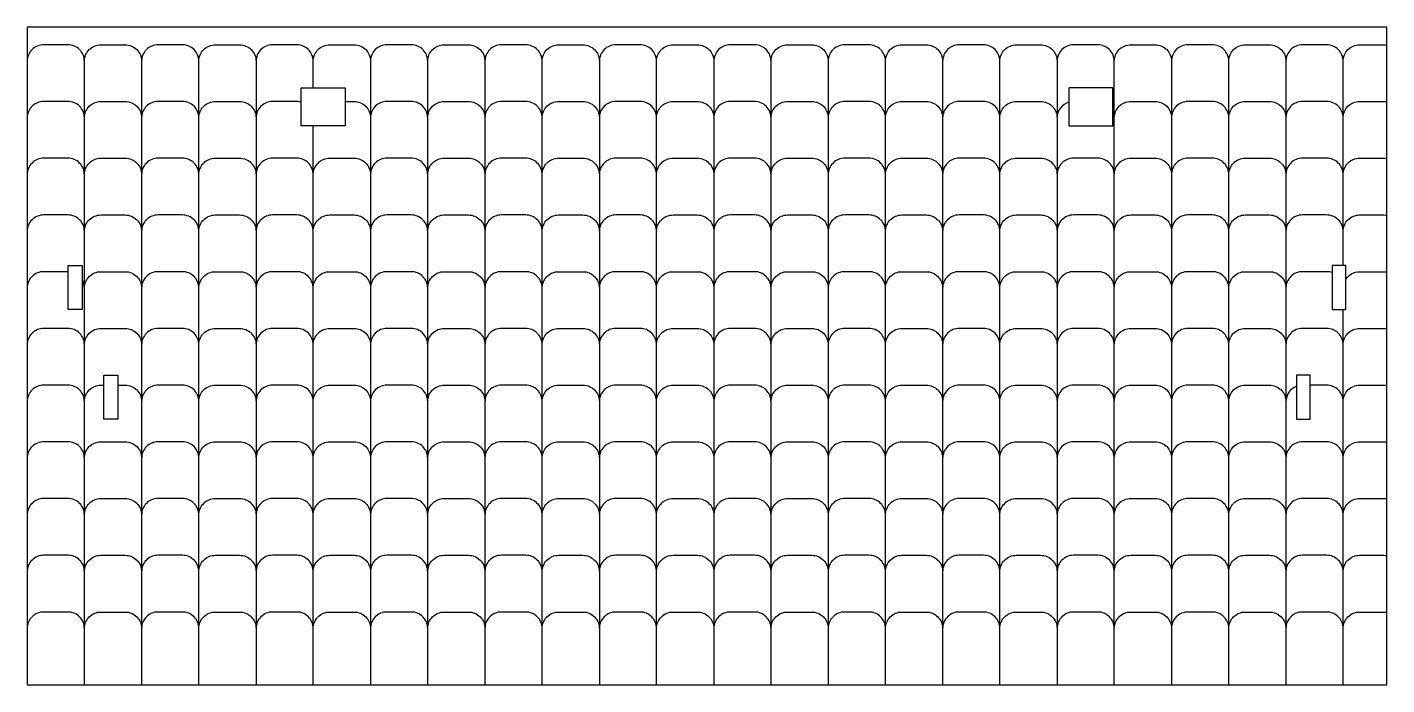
# Model space of a CAD drawing. Extents: x 2135 to 3250, y 1974 to 2836.
# Drawn here: x 2945.7 to 3243.3, y 2520.8 to 2664.8 of the extents above; entities that cross this region are included whole.
import ezdxf

# ---------------------------------------------------------------- set-up
doc = ezdxf.new("R2010")
doc.units = 0
doc.header["$MEASUREMENT"] = 0
doc.layers.add('LAYER1', color=18, linetype='CONTINUOUS')

msp = doc.modelspace()

# ---------------------------------------------------------------- linework, layer by layer
at = {"layer": 'LAYER1'}
for points in [[(2945.72, 2664.81), (2945.72, 2520.81), (3243.32, 2520.81), (3243.32, 2664.81)], [(3015.32, 2643.24), (3005.72, 2643.24), (3005.72, 2651.49), (3015.32, 2651.49)], [(3173.72, 2643.24), (3183.32, 2643.24), (3183.32, 2651.49), (3173.72, 2651.49)], [(2957.72, 2612.61), (2957.72, 2603.01), (2954.72, 2603.01), (2954.72, 2612.61)], [(3231.32, 2612.61), (3231.32, 2603.01), (3234.32, 2603.01), (3234.32, 2612.61)], [(2965.52, 2588.61), (2965.52, 2579.01), (2962.52, 2579.01), (2962.52, 2588.61)], [(3223.52, 2588.61), (3223.52, 2579.01), (3226.52, 2579.01), (3226.52, 2588.61)]]:
    msp.add_lwpolyline(points, close=True, dxfattribs=at)
for points in [[(2958.24, 2657.35, 0.414214), (2954.64, 2660.95), (2949.32, 2660.95, 0.414214), (2945.72, 2657.35)], [(2958.24, 2657.35, -0.414214), (2961.84, 2660.95), (2967.16, 2660.95, -0.414214), (2970.76, 2657.35)], [(2983.29, 2657.35, 0.414214), (2979.69, 2660.95), (2974.36, 2660.95, 0.414214), (2970.76, 2657.35)], [(2983.29, 2657.35, -0.414214), (2986.89, 2660.95), (2992.21, 2660.95, -0.414214), (2995.81, 2657.35)], [(3008.33, 2657.35, 0.414214), (3004.73, 2660.95), (2999.41, 2660.95, 0.414214), (2995.81, 2657.35)], [(3008.33, 2651.49), (3008.33, 2657.35, -0.414214), (3011.93, 2660.95), (3017.26, 2660.95, -0.414214), (3020.86, 2657.35)], [(3033.38, 2657.35, 0.414214), (3029.78, 2660.95), (3024.46, 2660.95, 0.414214), (3020.86, 2657.35)], [(3033.38, 2657.35, -0.414214), (3036.98, 2660.95), (3042.31, 2660.95, -0.414214), (3045.91, 2657.35)], [(3058.43, 2657.35, 0.414214), (3054.83, 2660.95), (3049.51, 2660.95, 0.414214), (3045.91, 2657.35)], [(3058.43, 2657.35, -0.414214), (3062.03, 2660.95), (3067.35, 2660.95, -0.414214), (3070.95, 2657.35)], [(3083.48, 2657.35, 0.414214), (3079.88, 2660.95), (3074.55, 2660.95, 0.414214), (3070.95, 2657.35)], [(3083.48, 2657.35, -0.414214), (3087.08, 2660.95), (3092.4, 2660.95, -0.414214), (3096, 2657.35)], [(3108.53, 2657.35, 0.414214), (3104.93, 2660.95), (3099.6, 2660.95, 0.414214), (3096, 2657.35)], [(3108.53, 2657.35, -0.414214), (3112.13, 2660.95), (3117.45, 2660.95, -0.414214), (3121.05, 2657.35)], [(3133.57, 2657.35, 0.414214), (3129.97, 2660.95), (3124.65, 2660.95, 0.414214), (3121.05, 2657.35)], [(3133.57, 2657.35, -0.414214), (3137.17, 2660.95), (3142.5, 2660.95, -0.414214), (3146.1, 2657.35)], [(3158.62, 2657.35, 0.414214), (3155.02, 2660.95), (3149.7, 2660.95, 0.414214), (3146.1, 2657.35)], [(3158.62, 2657.35, -0.414214), (3162.22, 2660.95), (3167.54, 2660.95, -0.414214), (3171.14, 2657.35)], [(3183.67, 2657.35, 0.414214), (3180.07, 2660.95), (3174.74, 2660.95, 0.414214), (3171.14, 2657.35)], [(3183.67, 2657.35, -0.414214), (3187.27, 2660.95), (3192.59, 2660.95, -0.414214), (3196.19, 2657.35)], [(3208.72, 2657.35, 0.414214), (3205.12, 2660.95), (3199.79, 2660.95, 0.414214), (3196.19, 2657.35)], [(3208.72, 2657.35, -0.414214), (3212.32, 2660.95), (3217.64, 2660.95, -0.414214), (3221.24, 2657.35)], [(3233.76, 2657.35, 0.414214), (3230.16, 2660.95), (3224.84, 2660.95, 0.414214), (3221.24, 2657.35)], [(3233.76, 2657.35, -0.414214), (3237.36, 2660.95), (3242.69, 2660.95, -0.043988), (3243.32, 2660.89)], [(2958.24, 2644.93, 0.414214), (2954.64, 2648.53), (2949.32, 2648.53, 0.414214), (2945.72, 2644.93)], [(2958.24, 2644.93, -0.414214), (2961.84, 2648.53), (2967.16, 2648.53, -0.414214), (2970.76, 2644.93)], [(2983.29, 2644.93, 0.414214), (2979.69, 2648.53), (2974.36, 2648.53, 0.414214), (2970.76, 2644.93)], [(2983.29, 2644.93, -0.414214), (2986.89, 2648.53), (2992.21, 2648.53, -0.414214), (2995.81, 2644.93)], [(3005.72, 2648.39, 0.069122), (3004.73, 2648.53), (2999.41, 2648.53, 0.414214), (2995.81, 2644.93)], [(3015.32, 2648.53), (3017.26, 2648.53, -0.414214), (3020.86, 2644.93)], [(3033.38, 2644.93, 0.414214), (3029.78, 2648.53), (3024.46, 2648.53, 0.414214), (3020.86, 2644.93)], [(3033.38, 2644.93, -0.414214), (3036.98, 2648.53), (3042.31, 2648.53, -0.414214), (3045.91, 2644.93)], [(3058.43, 2644.93, 0.414214), (3054.83, 2648.53), (3049.51, 2648.53, 0.414214), (3045.91, 2644.93)], [(3058.43, 2644.93, -0.414214), (3062.03, 2648.53), (3067.35, 2648.53, -0.414214), (3070.95, 2644.93)], [(3083.48, 2644.93, 0.414214), (3079.88, 2648.53), (3074.55, 2648.53, 0.414214), (3070.95, 2644.93)], [(3083.48, 2644.93, -0.414214), (3087.08, 2648.53), (3092.4, 2648.53, -0.414214), (3096, 2644.93)], [(3108.53, 2644.93, 0.414214), (3104.93, 2648.53), (3099.6, 2648.53, 0.414214), (3096, 2644.93)], [(3108.53, 2644.93, -0.414214), (3112.13, 2648.53), (3117.45, 2648.53, -0.414214), (3121.05, 2644.93)], [(3133.57, 2644.93, 0.414214), (3129.97, 2648.53), (3124.65, 2648.53, 0.414214), (3121.05, 2644.93)], [(3133.57, 2644.93, -0.414214), (3137.17, 2648.53), (3142.5, 2648.53, -0.414214), (3146.1, 2644.93)], [(3158.62, 2644.93, 0.414214), (3155.02, 2648.53), (3149.7, 2648.53, 0.414214), (3146.1, 2644.93)], [(3158.62, 2644.93, -0.414214), (3162.22, 2648.53), (3167.54, 2648.53, -0.414214), (3171.14, 2644.93)], [(3173.72, 2648.38, 0.331751), (3171.14, 2644.93)], [(3183.67, 2644.93, 0.111847), (3183.32, 2646.48)], [(3183.67, 2644.93, -0.414214), (3187.27, 2648.53), (3192.59, 2648.53, -0.414214), (3196.19, 2644.93)], [(3208.72, 2644.93, 0.414214), (3205.12, 2648.53), (3199.79, 2648.53, 0.414214), (3196.19, 2644.93)], [(3208.72, 2644.93, -0.414214), (3212.32, 2648.53), (3217.64, 2648.53, -0.414214), (3221.24, 2644.93)], [(3233.76, 2644.93, 0.414214), (3230.16, 2648.53), (3224.84, 2648.53, 0.414214), (3221.24, 2644.93)], [(3233.76, 2644.93, -0.414214), (3237.36, 2648.53), (3242.69, 2648.53, -0.043988), (3243.32, 2648.47)], [(2958.24, 2632.51, 0.414214), (2954.64, 2636.11), (2949.32, 2636.11, 0.414214), (2945.72, 2632.51)], [(2958.24, 2632.51, -0.414214), (2961.84, 2636.11), (2967.16, 2636.11, -0.414214), (2970.76, 2632.51)], [(2983.29, 2632.51, 0.414214), (2979.69, 2636.11), (2974.36, 2636.11, 0.414214), (2970.76, 2632.51)], [(2983.29, 2632.51, -0.414214), (2986.89, 2636.11), (2992.21, 2636.11, -0.414214), (2995.81, 2632.51)], [(3008.33, 2632.51, 0.414214), (3004.73, 2636.11), (2999.41, 2636.11, 0.414214), (2995.81, 2632.51)], [(3008.33, 2632.51, -0.414214), (3011.93, 2636.11), (3017.26, 2636.11, -0.414214), (3020.86, 2632.51)], [(3033.38, 2632.51, 0.414214), (3029.78, 2636.11), (3024.46, 2636.11, 0.414214), (3020.86, 2632.51)], [(3033.38, 2632.51, -0.414214), (3036.98, 2636.11), (3042.31, 2636.11, -0.414214), (3045.91, 2632.51)], [(3058.43, 2632.51, 0.414214), (3054.83, 2636.11), (3049.51, 2636.11, 0.414214), (3045.91, 2632.51)], [(3058.43, 2632.51, -0.414214), (3062.03, 2636.11), (3067.35, 2636.11, -0.414214), (3070.95, 2632.51)], [(3083.48, 2632.51, 0.414214), (3079.88, 2636.11), (3074.55, 2636.11, 0.414214), (3070.95, 2632.51)], [(3083.48, 2632.51, -0.414214), (3087.08, 2636.11), (3092.4, 2636.11, -0.414214), (3096, 2632.51)], [(3108.53, 2632.51, 0.414214), (3104.93, 2636.11), (3099.6, 2636.11, 0.414214), (3096, 2632.51)], [(3108.53, 2632.51, -0.414214), (3112.13, 2636.11), (3117.45, 2636.11, -0.414214), (3121.05, 2632.51)], [(3133.57, 2632.51, 0.414214), (3129.97, 2636.11), (3124.65, 2636.11, 0.414214), (3121.05, 2632.51)], [(3133.57, 2632.51, -0.414214), (3137.17, 2636.11), (3142.5, 2636.11, -0.414214), (3146.1, 2632.51)], [(3158.62, 2632.51, 0.414214), (3155.02, 2636.11), (3149.7, 2636.11, 0.414214), (3146.1, 2632.51)], [(3158.62, 2632.51, -0.414214), (3162.22, 2636.11), (3167.54, 2636.11, -0.414214), (3171.14, 2632.51)], [(3183.67, 2632.51, 0.414214), (3180.07, 2636.11), (3174.74, 2636.11, 0.414214), (3171.14, 2632.51)], [(3183.67, 2632.51, -0.414214), (3187.27, 2636.11), (3192.59, 2636.11, -0.414214), (3196.19, 2632.51)], [(3208.72, 2632.51, 0.414214), (3205.12, 2636.11), (3199.79, 2636.11, 0.414214), (3196.19, 2632.51)], [(3208.72, 2632.51, -0.414214), (3212.32, 2636.11), (3217.64, 2636.11, -0.414214), (3221.24, 2632.51)], [(3233.76, 2632.51, 0.414214), (3230.16, 2636.11), (3224.84, 2636.11, 0.414214), (3221.24, 2632.51)], [(3233.76, 2632.51, -0.414214), (3237.36, 2636.11), (3242.69, 2636.11, -0.043988), (3243.32, 2636.05)], [(2958.24, 2620.09, 0.414214), (2954.64, 2623.69), (2949.32, 2623.69, 0.414214), (2945.72, 2620.09)], [(2958.24, 2620.09, -0.414214), (2961.84, 2623.69), (2967.16, 2623.69, -0.414214), (2970.76, 2620.09)], [(2983.29, 2620.09, 0.414214), (2979.69, 2623.69), (2974.36, 2623.69, 0.414214), (2970.76, 2620.09)], [(2983.29, 2620.09, -0.414214), (2986.89, 2623.69), (2992.21, 2623.69, -0.414214), (2995.81, 2620.09)], [(3008.33, 2620.09, 0.414214), (3004.73, 2623.69), (2999.41, 2623.69, 0.414214), (2995.81, 2620.09)], [(3008.33, 2620.09, -0.414214), (3011.93, 2623.69), (3017.26, 2623.69, -0.414214), (3020.86, 2620.09)], [(3033.38, 2620.09, 0.414214), (3029.78, 2623.69), (3024.46, 2623.69, 0.414214), (3020.86, 2620.09)], [(3033.38, 2620.09, -0.414214), (3036.98, 2623.69), (3042.31, 2623.69, -0.414214), (3045.91, 2620.09)], [(3058.43, 2620.09, 0.414214), (3054.83, 2623.69), (3049.51, 2623.69, 0.414214), (3045.91, 2620.09)], [(3058.43, 2620.09, -0.414214), (3062.03, 2623.69), (3067.35, 2623.69, -0.414214), (3070.95, 2620.09)], [(3083.48, 2620.09, 0.414214), (3079.88, 2623.69), (3074.55, 2623.69, 0.414214), (3070.95, 2620.09)], [(3083.48, 2620.09, -0.414214), (3087.08, 2623.69), (3092.4, 2623.69, -0.414214), (3096, 2620.09)], [(3108.53, 2620.09, 0.414214), (3104.93, 2623.69), (3099.6, 2623.69, 0.414214), (3096, 2620.09)], [(3108.53, 2620.09, -0.414214), (3112.13, 2623.69), (3117.45, 2623.69, -0.414214), (3121.05, 2620.09)], [(3133.57, 2620.09, 0.414214), (3129.97, 2623.69), (3124.65, 2623.69, 0.414214), (3121.05, 2620.09)], [(3133.57, 2620.09, -0.414214), (3137.17, 2623.69), (3142.5, 2623.69, -0.414214), (3146.1, 2620.09)], [(3158.62, 2620.09, 0.414214), (3155.02, 2623.69), (3149.7, 2623.69, 0.414214), (3146.1, 2620.09)], [(3158.62, 2620.09, -0.414214), (3162.22, 2623.69), (3167.54, 2623.69, -0.414214), (3171.14, 2620.09)], [(3183.67, 2620.09, 0.414214), (3180.07, 2623.69), (3174.74, 2623.69, 0.414214), (3171.14, 2620.09)], [(3183.67, 2620.09, -0.414214), (3187.27, 2623.69), (3192.59, 2623.69, -0.414214), (3196.19, 2620.09)], [(3208.72, 2620.09, 0.414214), (3205.12, 2623.69), (3199.79, 2623.69, 0.414214), (3196.19, 2620.09)], [(3208.72, 2620.09, -0.414214), (3212.32, 2623.69), (3217.64, 2623.69, -0.414214), (3221.24, 2620.09)], [(3233.76, 2620.09, 0.414214), (3230.16, 2623.69), (3224.84, 2623.69, 0.414214), (3221.24, 2620.09)], [(3233.76, 2620.09, -0.414214), (3237.36, 2623.69), (3242.69, 2623.69, -0.043988), (3243.32, 2623.63)], [(2954.72, 2611.27, 0.005295), (2954.64, 2611.27), (2949.32, 2611.27, 0.414214), (2945.72, 2607.67)], [(2958.24, 2607.67, -0.414214), (2961.84, 2611.27), (2967.16, 2611.27, -0.414214), (2970.76, 2607.67)], [(2983.29, 2607.67, 0.414214), (2979.69, 2611.27), (2974.36, 2611.27, 0.414214), (2970.76, 2607.67)], [(2983.29, 2607.67, -0.414214), (2986.89, 2611.27), (2992.21, 2611.27, -0.414214), (2995.81, 2607.67)], [(3008.33, 2607.67, 0.414214), (3004.73, 2611.27), (2999.41, 2611.27, 0.414214), (2995.81, 2607.67)], [(3008.33, 2607.67, -0.414214), (3011.93, 2611.27), (3017.26, 2611.27, -0.414214), (3020.86, 2607.67)], [(3033.38, 2607.67, 0.414214), (3029.78, 2611.27), (3024.46, 2611.27, 0.414214), (3020.86, 2607.67)], [(3033.38, 2607.67, -0.414214), (3036.98, 2611.27), (3042.31, 2611.27, -0.414214), (3045.91, 2607.67)], [(3058.43, 2607.67, 0.414214), (3054.83, 2611.27), (3049.51, 2611.27, 0.414214), (3045.91, 2607.67)], [(3058.43, 2607.67, -0.414214), (3062.03, 2611.27), (3067.35, 2611.27, -0.414214), (3070.95, 2607.67)], [(3083.48, 2607.67, 0.414214), (3079.88, 2611.27), (3074.55, 2611.27, 0.414214), (3070.95, 2607.67)], [(3083.48, 2607.67, -0.414214), (3087.08, 2611.27), (3092.4, 2611.27, -0.414214), (3096, 2607.67)], [(3108.53, 2607.67, 0.414214), (3104.93, 2611.27), (3099.6, 2611.27, 0.414214), (3096, 2607.67)], [(3108.53, 2607.67, -0.414214), (3112.13, 2611.27), (3117.45, 2611.27, -0.414214), (3121.05, 2607.67)], [(3133.57, 2607.67, 0.414214), (3129.97, 2611.27), (3124.65, 2611.27, 0.414214), (3121.05, 2607.67)], [(3133.57, 2607.67, -0.414214), (3137.17, 2611.27), (3142.5, 2611.27, -0.414214), (3146.1, 2607.67)], [(3158.62, 2607.67, 0.414214), (3155.02, 2611.27), (3149.7, 2611.27, 0.414214), (3146.1, 2607.67)], [(3158.62, 2607.67, -0.414214), (3162.22, 2611.27), (3167.54, 2611.27, -0.414214), (3171.14, 2607.67)], [(3183.67, 2607.67, 0.414214), (3180.07, 2611.27), (3174.74, 2611.27, 0.414214), (3171.14, 2607.67)], [(3183.67, 2607.67, -0.414214), (3187.27, 2611.27), (3192.59, 2611.27, -0.414214), (3196.19, 2607.67)], [(3208.72, 2607.67, 0.414214), (3205.12, 2611.27), (3199.79, 2611.27, 0.414214), (3196.19, 2607.67)], [(3208.72, 2607.67, -0.414214), (3212.32, 2611.27), (3217.64, 2611.27, -0.414214), (3221.24, 2607.67)], [(3231.32, 2611.08, 0.081726), (3230.16, 2611.27), (3224.84, 2611.27, 0.414214), (3221.24, 2607.67)], [(3234.32, 2609.59, -0.257711), (3237.36, 2611.27), (3242.69, 2611.27, -0.043988), (3243.32, 2611.21)], [(2958.24, 2607.67, 0.137402), (2957.72, 2609.54)], [(2958.24, 2595.25, 0.414214), (2954.64, 2598.85), (2949.32, 2598.85, 0.414214), (2945.72, 2595.25)], [(2958.24, 2595.25, -0.414214), (2961.84, 2598.85), (2967.16, 2598.85, -0.414214), (2970.76, 2595.25)], [(2983.29, 2595.25, 0.414214), (2979.69, 2598.85), (2974.36, 2598.85, 0.414214), (2970.76, 2595.25)], [(2983.29, 2595.25, -0.414214), (2986.89, 2598.85), (2992.21, 2598.85, -0.414214), (2995.81, 2595.25)], [(3008.33, 2595.25, 0.414214), (3004.73, 2598.85), (2999.41, 2598.85, 0.414214), (2995.81, 2595.25)], [(3008.33, 2595.25, -0.414214), (3011.93, 2598.85), (3017.26, 2598.85, -0.414214), (3020.86, 2595.25)], [(3033.38, 2595.25, 0.414214), (3029.78, 2598.85), (3024.46, 2598.85, 0.414214), (3020.86, 2595.25)], [(3033.38, 2595.25, -0.414214), (3036.98, 2598.85), (3042.31, 2598.85, -0.414214), (3045.91, 2595.25)], [(3058.43, 2595.25, 0.414214), (3054.83, 2598.85), (3049.51, 2598.85, 0.414214), (3045.91, 2595.25)], [(3058.43, 2595.25, -0.414214), (3062.03, 2598.85), (3067.35, 2598.85, -0.414214), (3070.95, 2595.25)], [(3083.48, 2595.25, 0.414214), (3079.88, 2598.85), (3074.55, 2598.85, 0.414214), (3070.95, 2595.25)], [(3083.48, 2595.25, -0.414214), (3087.08, 2598.85), (3092.4, 2598.85, -0.414214), (3096, 2595.25)], [(3108.53, 2595.25, 0.414214), (3104.93, 2598.85), (3099.6, 2598.85, 0.414214), (3096, 2595.25)], [(3108.53, 2595.25, -0.414214), (3112.13, 2598.85), (3117.45, 2598.85, -0.414214), (3121.05, 2595.25)], [(3133.57, 2595.25, 0.414214), (3129.97, 2598.85), (3124.65, 2598.85, 0.414214), (3121.05, 2595.25)], [(3133.57, 2595.25, -0.414214), (3137.17, 2598.85), (3142.5, 2598.85, -0.414214), (3146.1, 2595.25)], [(3158.62, 2595.25, 0.414214), (3155.02, 2598.85), (3149.7, 2598.85, 0.414214), (3146.1, 2595.25)], [(3158.62, 2595.25, -0.414214), (3162.22, 2598.85), (3167.54, 2598.85, -0.414214), (3171.14, 2595.25)], [(3183.67, 2595.25, 0.414214), (3180.07, 2598.85), (3174.74, 2598.85, 0.414214), (3171.14, 2595.25)], [(3183.67, 2595.25, -0.414214), (3187.27, 2598.85), (3192.59, 2598.85, -0.414214), (3196.19, 2595.25)], [(3208.72, 2595.25, 0.414214), (3205.12, 2598.85), (3199.79, 2598.85, 0.414214), (3196.19, 2595.25)], [(3208.72, 2595.25, -0.414214), (3212.32, 2598.85), (3217.64, 2598.85, -0.414214), (3221.24, 2595.25)], [(3233.76, 2595.25, 0.414214), (3230.16, 2598.85), (3224.84, 2598.85, 0.414214), (3221.24, 2595.25)], [(3233.76, 2595.25, -0.414214), (3237.36, 2598.85), (3242.69, 2598.85, -0.043988), (3243.32, 2598.79)], [(2958.24, 2582.83, 0.414214), (2954.64, 2586.43), (2949.32, 2586.43, 0.414214), (2945.72, 2582.83)], [(2958.24, 2582.83, -0.414214), (2961.84, 2586.43), (2962.52, 2586.43)], [(2965.52, 2586.43), (2967.16, 2586.43, -0.414214), (2970.76, 2582.83)], [(2983.29, 2582.83, 0.414214), (2979.69, 2586.43), (2974.36, 2586.43, 0.414214), (2970.76, 2582.83)], [(2983.29, 2582.83, -0.414214), (2986.89, 2586.43), (2992.21, 2586.43, -0.414214), (2995.81, 2582.83)], [(3008.33, 2582.83, 0.414214), (3004.73, 2586.43), (2999.41, 2586.43, 0.414214), (2995.81, 2582.83)], [(3008.33, 2582.83, -0.414214), (3011.93, 2586.43), (3017.26, 2586.43, -0.414214), (3020.86, 2582.83)], [(3033.38, 2582.83, 0.414214), (3029.78, 2586.43), (3024.46, 2586.43, 0.414214), (3020.86, 2582.83)], [(3033.38, 2582.83, -0.414214), (3036.98, 2586.43), (3042.31, 2586.43, -0.414214), (3045.91, 2582.83)], [(3058.43, 2582.83, 0.414214), (3054.83, 2586.43), (3049.51, 2586.43, 0.414214), (3045.91, 2582.83)], [(3058.43, 2582.83, -0.414214), (3062.03, 2586.43), (3067.35, 2586.43, -0.414214), (3070.95, 2582.83)], [(3083.48, 2582.83, 0.414214), (3079.88, 2586.43), (3074.55, 2586.43, 0.414214), (3070.95, 2582.83)], [(3083.48, 2582.83, -0.414214), (3087.08, 2586.43), (3092.4, 2586.43, -0.414214), (3096, 2582.83)], [(3108.53, 2582.83, 0.414214), (3104.93, 2586.43), (3099.6, 2586.43, 0.414214), (3096, 2582.83)], [(3108.53, 2582.83, -0.414214), (3112.13, 2586.43), (3117.45, 2586.43, -0.414214), (3121.05, 2582.83)], [(3133.57, 2582.83, 0.414214), (3129.97, 2586.43), (3124.65, 2586.43, 0.414214), (3121.05, 2582.83)], [(3133.57, 2582.83, -0.414214), (3137.17, 2586.43), (3142.5, 2586.43, -0.414214), (3146.1, 2582.83)], [(3158.62, 2582.83, 0.414214), (3155.02, 2586.43), (3149.7, 2586.43, 0.414214), (3146.1, 2582.83)], [(3158.62, 2582.83, -0.414214), (3162.22, 2586.43), (3167.54, 2586.43, -0.414214), (3171.14, 2582.83)], [(3183.67, 2582.83, 0.414214), (3180.07, 2586.43), (3174.74, 2586.43, 0.414214), (3171.14, 2582.83)], [(3183.67, 2582.83, -0.414214), (3187.27, 2586.43), (3192.59, 2586.43, -0.414214), (3196.19, 2582.83)], [(3208.72, 2582.83, 0.414214), (3205.12, 2586.43), (3199.79, 2586.43, 0.414214), (3196.19, 2582.83)], [(3208.72, 2582.83, -0.414214), (3212.32, 2586.43), (3217.64, 2586.43, -0.414214), (3221.24, 2582.83)], [(3223.52, 2586.18, 0.307847), (3221.24, 2582.83)], [(3233.76, 2582.83, 0.414214), (3230.16, 2586.43), (3226.52, 2586.43)], [(3233.76, 2582.83, -0.414214), (3237.36, 2586.43), (3242.69, 2586.43, -0.043988), (3243.32, 2586.37)], [(2958.24, 2570.41, 0.414214), (2954.64, 2574.01), (2949.32, 2574.01, 0.414214), (2945.72, 2570.41)], [(2958.24, 2570.41, -0.414214), (2961.84, 2574.01), (2967.16, 2574.01, -0.414214), (2970.76, 2570.41)], [(2983.29, 2570.41, 0.414214), (2979.69, 2574.01), (2974.36, 2574.01, 0.414214), (2970.76, 2570.41)], [(2983.29, 2570.41, -0.414214), (2986.89, 2574.01), (2992.21, 2574.01, -0.414214), (2995.81, 2570.41)], [(3008.33, 2570.41, 0.414214), (3004.73, 2574.01), (2999.41, 2574.01, 0.414214), (2995.81, 2570.41)], [(3008.33, 2570.41, -0.414214), (3011.93, 2574.01), (3017.26, 2574.01, -0.414214), (3020.86, 2570.41)], [(3033.38, 2570.41, 0.414214), (3029.78, 2574.01), (3024.46, 2574.01, 0.414214), (3020.86, 2570.41)], [(3033.38, 2570.41, -0.414214), (3036.98, 2574.01), (3042.31, 2574.01, -0.414214), (3045.91, 2570.41)], [(3058.43, 2570.41, 0.414214), (3054.83, 2574.01), (3049.51, 2574.01, 0.414214), (3045.91, 2570.41)], [(3058.43, 2570.41, -0.414214), (3062.03, 2574.01), (3067.35, 2574.01, -0.414214), (3070.95, 2570.41)], [(3083.48, 2570.41, 0.414214), (3079.88, 2574.01), (3074.55, 2574.01, 0.414214), (3070.95, 2570.41)], [(3083.48, 2570.41, -0.414214), (3087.08, 2574.01), (3092.4, 2574.01, -0.414214), (3096, 2570.41)], [(3108.53, 2570.41, 0.414214), (3104.93, 2574.01), (3099.6, 2574.01, 0.414214), (3096, 2570.41)], [(3108.53, 2570.41, -0.414214), (3112.13, 2574.01), (3117.45, 2574.01, -0.414214), (3121.05, 2570.41)], [(3133.57, 2570.41, 0.414214), (3129.97, 2574.01), (3124.65, 2574.01, 0.414214), (3121.05, 2570.41)], [(3133.57, 2570.41, -0.414214), (3137.17, 2574.01), (3142.5, 2574.01, -0.414214), (3146.1, 2570.41)], [(3158.62, 2570.41, 0.414214), (3155.02, 2574.01), (3149.7, 2574.01, 0.414214), (3146.1, 2570.41)], [(3158.62, 2570.41, -0.414214), (3162.22, 2574.01), (3167.54, 2574.01, -0.414214), (3171.14, 2570.41)], [(3183.67, 2570.41, 0.414214), (3180.07, 2574.01), (3174.74, 2574.01, 0.414214), (3171.14, 2570.41)], [(3183.67, 2570.41, -0.414214), (3187.27, 2574.01), (3192.59, 2574.01, -0.414214), (3196.19, 2570.41)], [(3208.72, 2570.41, 0.414214), (3205.12, 2574.01), (3199.79, 2574.01, 0.414214), (3196.19, 2570.41)], [(3208.72, 2570.41, -0.414214), (3212.32, 2574.01), (3217.64, 2574.01, -0.414214), (3221.24, 2570.41)], [(3233.76, 2570.41, 0.414214), (3230.16, 2574.01), (3224.84, 2574.01, 0.414214), (3221.24, 2570.41)], [(3233.76, 2570.41, -0.414214), (3237.36, 2574.01), (3242.69, 2574.01, -0.043988), (3243.32, 2573.95)], [(2958.24, 2557.99, 0.414214), (2954.64, 2561.59), (2949.32, 2561.59, 0.414214), (2945.72, 2557.99)], [(2958.24, 2557.99, -0.414214), (2961.84, 2561.59), (2967.16, 2561.59, -0.414214), (2970.76, 2557.99)], [(2983.29, 2557.99, 0.414214), (2979.69, 2561.59), (2974.36, 2561.59, 0.414214), (2970.76, 2557.99)], [(2983.29, 2557.99, -0.414214), (2986.89, 2561.59), (2992.21, 2561.59, -0.414214), (2995.81, 2557.99)], [(3008.33, 2557.99, 0.414214), (3004.73, 2561.59), (2999.41, 2561.59, 0.414214), (2995.81, 2557.99)], [(3008.33, 2557.99, -0.414214), (3011.93, 2561.59), (3017.26, 2561.59, -0.414214), (3020.86, 2557.99)], [(3033.38, 2557.99, 0.414214), (3029.78, 2561.59), (3024.46, 2561.59, 0.414214), (3020.86, 2557.99)], [(3033.38, 2557.99, -0.414214), (3036.98, 2561.59), (3042.31, 2561.59, -0.414214), (3045.91, 2557.99)], [(3058.43, 2557.99, 0.414214), (3054.83, 2561.59), (3049.51, 2561.59, 0.414214), (3045.91, 2557.99)], [(3058.43, 2557.99, -0.414214), (3062.03, 2561.59), (3067.35, 2561.59, -0.414214), (3070.95, 2557.99)], [(3083.48, 2557.99, 0.414214), (3079.88, 2561.59), (3074.55, 2561.59, 0.414214), (3070.95, 2557.99)], [(3083.48, 2557.99, -0.414214), (3087.08, 2561.59), (3092.4, 2561.59, -0.414214), (3096, 2557.99)], [(3108.53, 2557.99, 0.414214), (3104.93, 2561.59), (3099.6, 2561.59, 0.414214), (3096, 2557.99)], [(3108.53, 2557.99, -0.414214), (3112.13, 2561.59), (3117.45, 2561.59, -0.414214), (3121.05, 2557.99)], [(3133.57, 2557.99, 0.414214), (3129.97, 2561.59), (3124.65, 2561.59, 0.414214), (3121.05, 2557.99)], [(3133.57, 2557.99, -0.414214), (3137.17, 2561.59), (3142.5, 2561.59, -0.414214), (3146.1, 2557.99)], [(3158.62, 2557.99, 0.414214), (3155.02, 2561.59), (3149.7, 2561.59, 0.414214), (3146.1, 2557.99)], [(3158.62, 2557.99, -0.414214), (3162.22, 2561.59), (3167.54, 2561.59, -0.414214), (3171.14, 2557.99)], [(3183.67, 2557.99, 0.414214), (3180.07, 2561.59), (3174.74, 2561.59, 0.414214), (3171.14, 2557.99)], [(3183.67, 2557.99, -0.414214), (3187.27, 2561.59), (3192.59, 2561.59, -0.414214), (3196.19, 2557.99)], [(3208.72, 2557.99, 0.414214), (3205.12, 2561.59), (3199.79, 2561.59, 0.414214), (3196.19, 2557.99)], [(3208.72, 2557.99, -0.414214), (3212.32, 2561.59), (3217.64, 2561.59, -0.414214), (3221.24, 2557.99)], [(3233.76, 2557.99, 0.414214), (3230.16, 2561.59), (3224.84, 2561.59, 0.414214), (3221.24, 2557.99)], [(3233.76, 2557.99, -0.414214), (3237.36, 2561.59), (3242.69, 2561.59, -0.043988), (3243.32, 2561.53)], [(2958.24, 2545.57, 0.414214), (2954.64, 2549.17), (2949.32, 2549.17, 0.414214), (2945.72, 2545.57)], [(2958.24, 2545.57, -0.414214), (2961.84, 2549.17), (2967.16, 2549.17, -0.414214), (2970.76, 2545.57)], [(2983.29, 2545.57, 0.414214), (2979.69, 2549.17), (2974.36, 2549.17, 0.414214), (2970.76, 2545.57)], [(2983.29, 2545.57, -0.414214), (2986.89, 2549.17), (2992.21, 2549.17, -0.414214), (2995.81, 2545.57)], [(3008.33, 2545.57, 0.414214), (3004.73, 2549.17), (2999.41, 2549.17, 0.414214), (2995.81, 2545.57)], [(3008.33, 2545.57, -0.414214), (3011.93, 2549.17), (3017.26, 2549.17, -0.414214), (3020.86, 2545.57)], [(3033.38, 2545.57, 0.414214), (3029.78, 2549.17), (3024.46, 2549.17, 0.414214), (3020.86, 2545.57)], [(3033.38, 2545.57, -0.414214), (3036.98, 2549.17), (3042.31, 2549.17, -0.414214), (3045.91, 2545.57)], [(3058.43, 2545.57, 0.414214), (3054.83, 2549.17), (3049.51, 2549.17, 0.414214), (3045.91, 2545.57)], [(3058.43, 2545.57, -0.414214), (3062.03, 2549.17), (3067.35, 2549.17, -0.414214), (3070.95, 2545.57)], [(3083.48, 2545.57, 0.414214), (3079.88, 2549.17), (3074.55, 2549.17, 0.414214), (3070.95, 2545.57)], [(3083.48, 2545.57, -0.414214), (3087.08, 2549.17), (3092.4, 2549.17, -0.414214), (3096, 2545.57)], [(3108.53, 2545.57, 0.414214), (3104.93, 2549.17), (3099.6, 2549.17, 0.414214), (3096, 2545.57)], [(3108.53, 2545.57, -0.414214), (3112.13, 2549.17), (3117.45, 2549.17, -0.414214), (3121.05, 2545.57)], [(3133.57, 2545.57, 0.414214), (3129.97, 2549.17), (3124.65, 2549.17, 0.414214), (3121.05, 2545.57)], [(3133.57, 2545.57, -0.414214), (3137.17, 2549.17), (3142.5, 2549.17, -0.414214), (3146.1, 2545.57)], [(3158.62, 2545.57, 0.414214), (3155.02, 2549.17), (3149.7, 2549.17, 0.414214), (3146.1, 2545.57)], [(3158.62, 2545.57, -0.414214), (3162.22, 2549.17), (3167.54, 2549.17, -0.414214), (3171.14, 2545.57)], [(3183.67, 2545.57, 0.414214), (3180.07, 2549.17), (3174.74, 2549.17, 0.414214), (3171.14, 2545.57)], [(3183.67, 2545.57, -0.414214), (3187.27, 2549.17), (3192.59, 2549.17, -0.414214), (3196.19, 2545.57)], [(3208.72, 2545.57, 0.414214), (3205.12, 2549.17), (3199.79, 2549.17, 0.414214), (3196.19, 2545.57)], [(3208.72, 2545.57, -0.414214), (3212.32, 2549.17), (3217.64, 2549.17, -0.414214), (3221.24, 2545.57)], [(3233.76, 2545.57, 0.414214), (3230.16, 2549.17), (3224.84, 2549.17, 0.414214), (3221.24, 2545.57)], [(3233.76, 2545.57, -0.414214), (3237.36, 2549.17), (3242.69, 2549.17, -0.043988), (3243.32, 2549.11)], [(2958.24, 2533.15, 0.414214), (2954.64, 2536.75), (2949.32, 2536.75, 0.414214), (2945.72, 2533.15)], [(2958.24, 2533.15, -0.414214), (2961.84, 2536.75), (2967.16, 2536.75, -0.414214), (2970.76, 2533.15)], [(2983.29, 2533.15, 0.414214), (2979.69, 2536.75), (2974.36, 2536.75, 0.414214), (2970.76, 2533.15)], [(2983.29, 2533.15, -0.414214), (2986.89, 2536.75), (2992.21, 2536.75, -0.414214), (2995.81, 2533.15)], [(3008.33, 2533.15, 0.414214), (3004.73, 2536.75), (2999.41, 2536.75, 0.414214), (2995.81, 2533.15)], [(3008.33, 2533.15, -0.414214), (3011.93, 2536.75), (3017.26, 2536.75, -0.414214), (3020.86, 2533.15)], [(3033.38, 2533.15, 0.414214), (3029.78, 2536.75), (3024.46, 2536.75, 0.414214), (3020.86, 2533.15)], [(3033.38, 2533.15, -0.414214), (3036.98, 2536.75), (3042.31, 2536.75, -0.414214), (3045.91, 2533.15)], [(3058.43, 2533.15, 0.414214), (3054.83, 2536.75), (3049.51, 2536.75, 0.414214), (3045.91, 2533.15)], [(3058.43, 2533.15, -0.414214), (3062.03, 2536.75), (3067.35, 2536.75, -0.414214), (3070.95, 2533.15)], [(3083.48, 2533.15, 0.414214), (3079.88, 2536.75), (3074.55, 2536.75, 0.414214), (3070.95, 2533.15)], [(3083.48, 2533.15, -0.414214), (3087.08, 2536.75), (3092.4, 2536.75, -0.414214), (3096, 2533.15)], [(3108.53, 2533.15, 0.414214), (3104.93, 2536.75), (3099.6, 2536.75, 0.414214), (3096, 2533.15)], [(3108.53, 2533.15, -0.414214), (3112.13, 2536.75), (3117.45, 2536.75, -0.414214), (3121.05, 2533.15)], [(3133.57, 2533.15, 0.414214), (3129.97, 2536.75), (3124.65, 2536.75, 0.414214), (3121.05, 2533.15)], [(3133.57, 2533.15, -0.414214), (3137.17, 2536.75), (3142.5, 2536.75, -0.414214), (3146.1, 2533.15)], [(3158.62, 2533.15, 0.414214), (3155.02, 2536.75), (3149.7, 2536.75, 0.414214), (3146.1, 2533.15)], [(3158.62, 2533.15, -0.414214), (3162.22, 2536.75), (3167.54, 2536.75, -0.414214), (3171.14, 2533.15)], [(3183.67, 2533.15, 0.414214), (3180.07, 2536.75), (3174.74, 2536.75, 0.414214), (3171.14, 2533.15)], [(3183.67, 2533.15, -0.414214), (3187.27, 2536.75), (3192.59, 2536.75, -0.414214), (3196.19, 2533.15)], [(3208.72, 2533.15, 0.414214), (3205.12, 2536.75), (3199.79, 2536.75, 0.414214), (3196.19, 2533.15)], [(3208.72, 2533.15, -0.414214), (3212.32, 2536.75), (3217.64, 2536.75, -0.414214), (3221.24, 2533.15)], [(3233.76, 2533.15, 0.414214), (3230.16, 2536.75), (3224.84, 2536.75, 0.414214), (3221.24, 2533.15)], [(3233.76, 2533.15, -0.414214), (3237.36, 2536.75), (3242.69, 2536.75, -0.043988), (3243.32, 2536.69)]]:
    msp.add_lwpolyline(points, format="xyb", dxfattribs=at)
for points in [[(2958.24, 2520.81), (2958.24, 2657.35)], [(2970.76, 2657.35), (2970.76, 2520.81)], [(2983.29, 2520.81), (2983.29, 2657.35)], [(2995.81, 2657.35), (2995.81, 2520.81)], [(3020.86, 2657.35), (3020.86, 2520.81)], [(3033.38, 2520.81), (3033.38, 2657.35)], [(3045.91, 2657.35), (3045.91, 2520.81)], [(3058.43, 2520.81), (3058.43, 2657.35)], [(3070.95, 2657.35), (3070.95, 2520.81)], [(3083.48, 2520.81), (3083.48, 2657.35)], [(3096, 2657.35), (3096, 2520.81)], [(3108.53, 2520.81), (3108.53, 2657.35)], [(3121.05, 2657.35), (3121.05, 2520.81)], [(3133.57, 2520.81), (3133.57, 2657.35)], [(3146.1, 2657.35), (3146.1, 2520.81)], [(3158.62, 2520.81), (3158.62, 2657.35)], [(3171.14, 2657.35), (3171.14, 2520.81)], [(3183.67, 2520.81), (3183.67, 2657.35)], [(3196.19, 2657.35), (3196.19, 2520.81)], [(3208.72, 2520.81), (3208.72, 2657.35)], [(3221.24, 2657.35), (3221.24, 2520.81)], [(3233.76, 2612.61), (3233.76, 2657.35)], [(3008.33, 2520.81), (3008.33, 2643.24)], [(3233.76, 2520.81), (3233.76, 2603.01)]]:
    msp.add_lwpolyline(points, dxfattribs=at)

doc.saveas('drawing.dxf')
